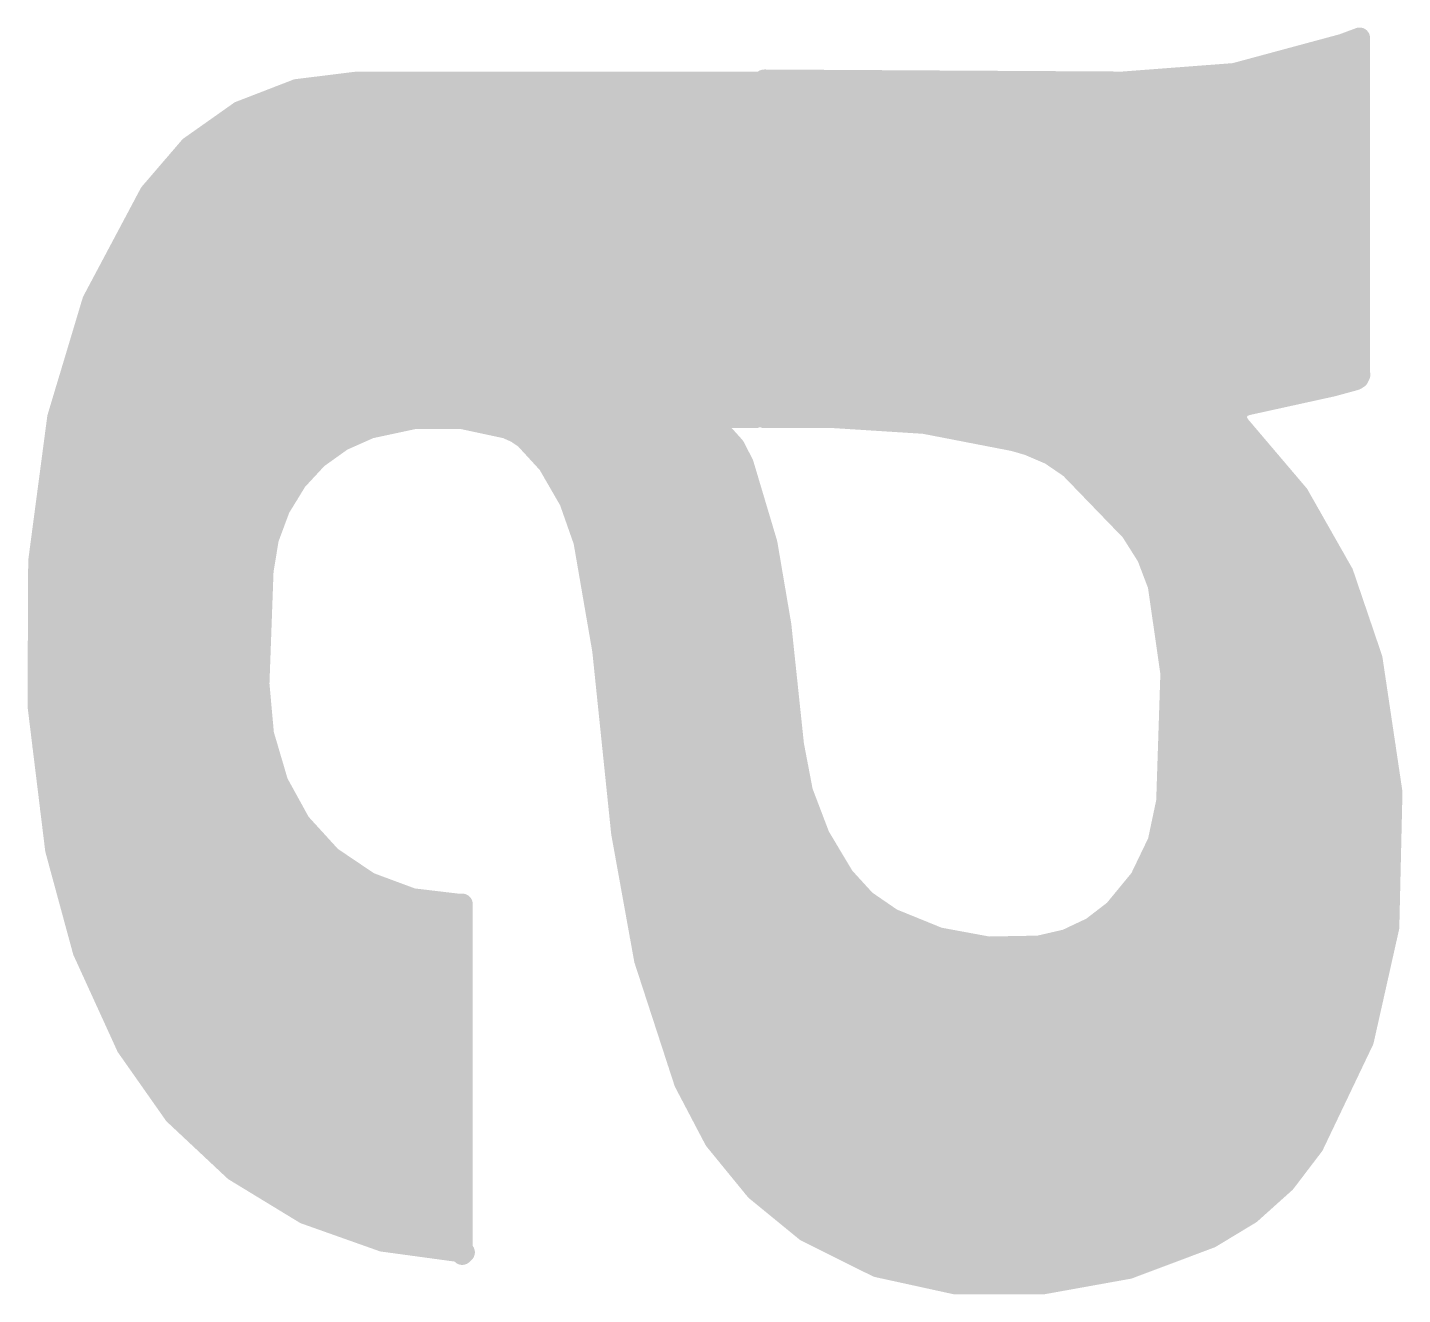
# Model space of a CAD drawing. Extents: x -0.1 to 30.6, y -0.1 to 52.6.
# Drawn here: x 13.259 to 14.925, y 23.72 to 25.255 of the extents above; entities that cross this region are included whole.
import ezdxf

# ---------------------------------------------------------------- set-up
doc = ezdxf.new("R2010")
doc.units = 0
doc.layers.add('21', color=41, linetype='CONTINUOUS')

msp = doc.modelspace()

# ---------------------------------------------------------------- linework, layer by layer
at = {"layer": '21', "const_width": 0.0254}
for points in [[(14.8526, 25.2346), (14.7214, 25.1992)], [(14.873, 25.2422), (14.8526, 25.2346)], [(14.873, 24.8383), (14.873, 25.2422)], [(14.8066, 25.2222), (14.873, 25.2222)], [(14.7214, 25.1992), (14.5859, 25.1889)], [(14.6894, 25.1968), (14.873, 25.1968)], [(13.5853, 25.1798), (13.5162, 25.1531)], [(13.6588, 25.1889), (13.5853, 25.1798)], [(14.1414, 25.1889), (13.6588, 25.1889)], [(14.1414, 24.7825), (14.1414, 25.1889)], [(14.5859, 25.1889), (14.1516, 25.1914)], [(14.1516, 25.1914), (14.1516, 24.7825)], [(13.5635, 25.1714), (14.1414, 25.1714)], [(14.1516, 25.1714), (14.873, 25.1714)], [(13.5162, 25.1531), (13.4557, 25.1104)], [(13.5061, 25.146), (14.1414, 25.146)], [(14.1516, 25.146), (14.873, 25.146)], [(13.4702, 25.1206), (14.1414, 25.1206)], [(14.1516, 25.1206), (14.873, 25.1206)], [(13.4557, 25.1104), (13.4074, 25.0542)], [(13.4426, 25.0952), (14.1414, 25.0952)], [(14.1516, 25.0952), (14.873, 25.0952)], [(13.4208, 25.0698), (14.1414, 25.0698)], [(14.1516, 25.0698), (14.873, 25.0698)], [(13.4074, 25.0542), (13.3381, 24.9239)], [(13.4022, 25.0444), (14.1414, 25.0444)], [(14.1516, 25.0444), (14.873, 25.0444)], [(13.3887, 25.019), (14.1414, 25.019)], [(14.1516, 25.019), (14.873, 25.019)], [(13.3752, 24.9936), (14.1414, 24.9936)], [(14.1516, 24.9936), (14.873, 24.9936)], [(13.3617, 24.9682), (14.1414, 24.9682)], [(14.1516, 24.9682), (14.873, 24.9682)], [(13.3482, 24.9428), (14.1414, 24.9428)], [(14.1516, 24.9428), (14.873, 24.9428)], [(13.3381, 24.9239), (13.2956, 24.7825)], [(13.3361, 24.9174), (14.1414, 24.9174)], [(14.1516, 24.9174), (14.873, 24.9174)], [(13.3285, 24.892), (14.1414, 24.892)], [(14.1516, 24.892), (14.873, 24.892)], [(13.3209, 24.8666), (14.1414, 24.8666)], [(14.1516, 24.8666), (14.873, 24.8666)], [(13.3132, 24.8412), (14.1414, 24.8412)], [(14.1516, 24.8412), (14.873, 24.8412)], [(14.8399, 24.8206), (14.8679, 24.8282)], [(14.8679, 24.8282), (14.8715, 24.8304)], [(14.8715, 24.8304), (14.8734, 24.8341)], [(14.8734, 24.8341), (14.873, 24.8383)], [(13.3056, 24.8158), (14.1414, 24.8158)], [(14.1516, 24.8158), (14.8181, 24.8158)], [(14.7358, 24.7977), (14.8399, 24.8206)], [(14.7256, 24.7903), (14.7299, 24.7951)], [(14.7299, 24.7951), (14.7358, 24.7977)], [(13.2956, 24.7825), (13.2726, 24.6086)], [(13.298, 24.7904), (14.1414, 24.7904)], [(13.6741, 24.7698), (13.7287, 24.7815)], [(13.7287, 24.7815), (13.7846, 24.7815)], [(13.7846, 24.7815), (13.8392, 24.7698)], [(14.0805, 24.7774), (14.0805, 24.7825)], [(14.0805, 24.7825), (14.1414, 24.7825)], [(14.1516, 24.7904), (14.7256, 24.7904)], [(14.1516, 24.7825), (14.2354, 24.7825)], [(14.2354, 24.7825), (14.3455, 24.7755)], [(14.7237, 24.7841), (14.7256, 24.7903)], [(14.7246, 24.7777), (14.7237, 24.7841)], [(14.7282, 24.7723), (14.7246, 24.7777)], [(13.2933, 24.765), (13.6633, 24.765)], [(13.6403, 24.7548), (13.6741, 24.7698)], [(13.8392, 24.7698), (13.8512, 24.7645)], [(13.8502, 24.765), (14.0993, 24.765)], [(13.8512, 24.7645), (13.862, 24.7571)], [(14.0999, 24.7646), (14.0805, 24.7774)], [(14.1155, 24.7473), (14.0999, 24.7646)], [(14.3455, 24.7755), (14.4539, 24.7545)], [(14.3996, 24.765), (14.7344, 24.765)], [(14.799, 24.689), (14.7282, 24.7723)], [(13.6103, 24.7334), (13.6403, 24.7548)], [(13.862, 24.7571), (13.89, 24.7266)], [(14.1262, 24.7266), (14.1155, 24.7473)], [(14.4539, 24.7545), (14.4716, 24.7494)], [(14.4716, 24.7494), (14.4984, 24.7379)], [(13.2899, 24.7396), (13.619, 24.7396)], [(13.5852, 24.7063), (13.6103, 24.7334)], [(13.8781, 24.7396), (14.1195, 24.7396)], [(14.4945, 24.7396), (14.756, 24.7396)], [(14.4984, 24.7379), (14.5224, 24.7215)], [(13.2866, 24.7142), (13.5925, 24.7142)], [(13.89, 24.7266), (13.916, 24.6816)], [(13.8971, 24.7142), (14.1299, 24.7142)], [(14.155, 24.6302), (14.1262, 24.7266)], [(14.5224, 24.7215), (14.5961, 24.6453)], [(14.5295, 24.7142), (14.7776, 24.7142)], [(13.5646, 24.6727), (13.5852, 24.7063)], [(13.2832, 24.6888), (13.5745, 24.6888)], [(13.9118, 24.6888), (14.1375, 24.6888)], [(13.916, 24.6816), (13.9332, 24.6326)], [(14.554, 24.6888), (14.7991, 24.6888)], [(14.853, 24.5939), (14.799, 24.689)], [(13.2799, 24.6634), (13.5612, 24.6634)], [(13.5509, 24.6358), (13.5646, 24.6727)], [(13.9224, 24.6634), (14.145, 24.6634)], [(14.5786, 24.6634), (14.8136, 24.6634)], [(14.5961, 24.6453), (14.6159, 24.614)], [(13.2765, 24.638), (13.5517, 24.638)], [(13.5445, 24.597), (13.5509, 24.6358)], [(13.9313, 24.638), (14.1526, 24.638)], [(13.9332, 24.6326), (13.956, 24.5005)], [(14.1719, 24.531), (14.155, 24.6302)], [(14.6007, 24.638), (14.828, 24.638)], [(13.2731, 24.6126), (13.5471, 24.6126)], [(13.9367, 24.6126), (14.158, 24.6126)], [(14.6159, 24.614), (14.6291, 24.5793)], [(14.6165, 24.6126), (14.8424, 24.6126)], [(13.2726, 24.6086), (13.2718, 24.4333)], [(13.5395, 24.4599), (13.5445, 24.597)], [(13.2725, 24.5872), (13.5441, 24.5872)], [(13.941, 24.5872), (14.1623, 24.5872)], [(14.6261, 24.5872), (14.8553, 24.5872)], [(14.6291, 24.5793), (14.6444, 24.4726)], [(14.8882, 24.4904), (14.853, 24.5939)], [(13.2724, 24.5618), (13.5432, 24.5618)], [(13.9454, 24.5618), (14.1666, 24.5618)], [(14.6316, 24.5618), (14.8639, 24.5618)], [(13.2723, 24.5364), (13.5423, 24.5364)], [(13.9498, 24.5364), (14.171, 24.5364)], [(14.1872, 24.3862), (14.1719, 24.531)], [(14.6353, 24.5364), (14.8726, 24.5364)], [(13.2721, 24.511), (13.5414, 24.511)], [(13.9542, 24.511), (14.174, 24.511)], [(14.6389, 24.511), (14.8812, 24.511)], [(13.956, 24.5005), (13.9789, 24.2795)], [(13.272, 24.4856), (13.5404, 24.4856)], [(13.9575, 24.4856), (14.1767, 24.4856)], [(14.6425, 24.4856), (14.8889, 24.4856)], [(14.9123, 24.3287), (14.8882, 24.4904)], [(14.6444, 24.4726), (14.6393, 24.3176)], [(13.2719, 24.4602), (13.5395, 24.4602)], [(13.545, 24.3991), (13.5395, 24.4599)], [(13.9602, 24.4602), (14.1794, 24.4602)], [(14.644, 24.4602), (14.8927, 24.4602)], [(13.2718, 24.4348), (13.5418, 24.4348)], [(13.2718, 24.4333), (13.2931, 24.2592)], [(13.9628, 24.4348), (14.1821, 24.4348)], [(14.6432, 24.4348), (14.8965, 24.4348)], [(13.2747, 24.4094), (13.5441, 24.4094)], [(13.5623, 24.3405), (13.545, 24.3991)], [(13.9654, 24.4094), (14.1848, 24.4094)], [(14.6423, 24.4094), (14.9003, 24.4094)], [(13.2778, 24.384), (13.5495, 24.384)], [(13.9681, 24.384), (14.1876, 24.384)], [(14.198, 24.3296), (14.1872, 24.3862)], [(14.6415, 24.384), (14.9041, 24.384)], [(13.2809, 24.3586), (13.557, 24.3586)], [(13.9707, 24.3586), (14.1925, 24.3586)], [(14.6407, 24.3586), (14.9078, 24.3586)], [(13.284, 24.3332), (13.5663, 24.3332)], [(13.5892, 24.2916), (13.5623, 24.3405)], [(13.9733, 24.3332), (14.1973, 24.3332)], [(14.2185, 24.2757), (14.198, 24.3296)], [(14.6398, 24.3332), (14.9116, 24.3332)], [(14.9085, 24.1652), (14.9123, 24.3287)], [(14.6393, 24.3176), (14.629, 24.2689)], [(13.2871, 24.3078), (13.5803, 24.3078)], [(13.976, 24.3078), (14.2063, 24.3078)], [(14.6372, 24.3078), (14.9118, 24.3078)], [(13.2903, 24.2824), (13.5976, 24.2824)], [(13.6268, 24.2504), (13.5892, 24.2916)], [(13.9786, 24.2824), (14.216, 24.2824)], [(13.9789, 24.2795), (14.0067, 24.1258)], [(14.6319, 24.2824), (14.9112, 24.2824)], [(14.2481, 24.2262), (14.2185, 24.2757)], [(14.629, 24.2689), (14.6074, 24.224)], [(13.2931, 24.2592), (13.3265, 24.1363)], [(13.2937, 24.257), (13.6208, 24.257)], [(13.6731, 24.2192), (13.6268, 24.2504)], [(13.983, 24.257), (14.2297, 24.257)], [(14.6233, 24.257), (14.9106, 24.257)], [(13.3006, 24.2316), (13.6547, 24.2316)], [(13.9876, 24.2316), (14.2449, 24.2316)], [(14.6111, 24.2316), (14.91, 24.2316)], [(13.7254, 24.1998), (13.6731, 24.2192)], [(14.2744, 24.1974), (14.2481, 24.2262)], [(14.6074, 24.224), (14.5758, 24.1856)], [(13.3075, 24.2062), (13.7081, 24.2062)], [(13.7808, 24.1932), (13.7254, 24.1998)], [(13.9922, 24.2062), (14.2664, 24.2062)], [(14.3065, 24.1754), (14.2744, 24.1974)], [(14.5927, 24.2062), (14.9095, 24.2062)], [(13.3144, 24.1808), (13.7858, 24.1808)], [(13.7858, 24.1932), (13.7808, 24.1932)], [(13.7858, 23.769), (13.7858, 24.1932)], [(13.9968, 24.1808), (14.2986, 24.1808)], [(14.5758, 24.1856), (14.5486, 24.1647)], [(14.5696, 24.1808), (14.9089, 24.1808)], [(14.3631, 24.1524), (14.3065, 24.1754)], [(14.5486, 24.1647), (14.5177, 24.1501)], [(14.8777, 24.028), (14.9085, 24.1652)], [(13.3213, 24.1554), (13.7858, 24.1554)], [(14.0013, 24.1554), (14.3558, 24.1554)], [(14.4232, 24.1413), (14.3631, 24.1524)], [(14.5177, 24.1501), (14.4843, 24.1424)], [(14.5289, 24.1554), (14.9063, 24.1554)], [(13.3265, 24.1363), (13.3794, 24.0205)], [(13.3294, 24.13), (13.7858, 24.13)], [(14.0059, 24.13), (14.9006, 24.13)], [(14.4843, 24.1424), (14.4232, 24.1413)], [(14.0067, 24.1258), (14.0551, 23.9773)], [(13.341, 24.1046), (13.7858, 24.1046)], [(14.0136, 24.1046), (14.8949, 24.1046)], [(13.3526, 24.0792), (13.7858, 24.0792)], [(14.0219, 24.0792), (14.8892, 24.0792)], [(13.3642, 24.0538), (13.7858, 24.0538)], [(14.0302, 24.0538), (14.8835, 24.0538)], [(13.3758, 24.0284), (13.7858, 24.0284)], [(14.0384, 24.0284), (14.8778, 24.0284)], [(14.8171, 23.9011), (14.8777, 24.028)], [(13.3794, 24.0205), (13.4369, 23.9387)], [(13.3917, 24.003), (13.7858, 24.003)], [(14.0467, 24.003), (14.8657, 24.003)], [(13.4095, 23.9776), (13.7858, 23.9776)], [(14.055, 23.9776), (14.8536, 23.9776)], [(14.0551, 23.9773), (14.0917, 23.9076)], [(13.4274, 23.9522), (13.7858, 23.9522)], [(14.0683, 23.9522), (14.8415, 23.9522)], [(13.4369, 23.9387), (13.5098, 23.8704)], [(13.4496, 23.9268), (13.7858, 23.9268)], [(14.0816, 23.9268), (14.8294, 23.9268)], [(13.4767, 23.9014), (13.7858, 23.9014)], [(14.0917, 23.9076), (14.1415, 23.8467)], [(14.0968, 23.9014), (14.8172, 23.9014)], [(14.7829, 23.8562), (14.8171, 23.9011)], [(13.5038, 23.876), (13.7858, 23.876)], [(13.5098, 23.8704), (13.5952, 23.8184)], [(14.1175, 23.876), (14.798, 23.876)], [(13.5424, 23.8506), (13.7858, 23.8506)], [(14.1383, 23.8506), (14.7766, 23.8506)], [(14.1415, 23.8467), (14.2024, 23.7969)], [(14.7409, 23.8185), (14.7829, 23.8562)], [(13.5841, 23.8252), (13.7858, 23.8252)], [(13.5952, 23.8184), (13.6894, 23.785)], [(14.1678, 23.8252), (14.7484, 23.8252)], [(14.6926, 23.7893), (14.7409, 23.8185)], [(13.6477, 23.7998), (13.7858, 23.7998)], [(14.1989, 23.7998), (14.71, 23.7998)], [(14.2024, 23.7969), (14.2886, 23.754)], [(13.6894, 23.785), (13.7884, 23.7715)], [(14.5933, 23.752), (14.6926, 23.7893)], [(13.7671, 23.7744), (13.7858, 23.7744)], [(13.7884, 23.7715), (13.7858, 23.769)], [(14.2476, 23.7744), (14.6529, 23.7744)], [(14.2886, 23.754), (14.3827, 23.7334)], [(14.3115, 23.749), (14.5767, 23.749)], [(14.4888, 23.7332), (14.5933, 23.752)], [(14.3827, 23.7334), (14.4888, 23.7332)]]:
    msp.add_lwpolyline(points, dxfattribs=at)
at = {"layer": '21', "const_width": 0.0127}
for points in [[(14.8504, 25.2406, 1), (14.8548, 25.2286)], [(14.8543, 25.2285, 1), (14.8509, 25.2407)], [(14.8794, 25.2422, 1), (14.8667, 25.2422)], [(14.8752, 25.2362, 1), (14.8708, 25.2482)], [(14.8066, 25.2286, 1), (14.8066, 25.2158)], [(14.873, 25.2158, 1), (14.873, 25.2286)], [(14.6894, 25.2032, 1), (14.6894, 25.1904)], [(14.7197, 25.2054, 1), (14.723, 25.1931)], [(14.7219, 25.1929, 1), (14.7209, 25.2056)], [(14.873, 25.1904, 1), (14.873, 25.2032)], [(13.5845, 25.1861, 1), (13.5861, 25.1735)], [(13.5876, 25.1739, 1), (13.583, 25.1857)], [(13.6588, 25.1953, 1), (13.6588, 25.1825)], [(13.6596, 25.1826, 1), (13.658, 25.1952)], [(14.1478, 25.1889, 1), (14.1351, 25.1889)], [(14.1414, 25.1825, 1), (14.1414, 25.1953)], [(14.1516, 25.1977, 1), (14.1516, 25.1851)], [(14.1579, 25.1914, 1), (14.1453, 25.1914)], [(14.5854, 25.1952, 1), (14.5864, 25.1826)], [(14.5859, 25.1826, 1), (14.5859, 25.1952)], [(13.5635, 25.1778, 1), (13.5635, 25.1651)], [(14.1414, 25.1651, 1), (14.1414, 25.1778)], [(14.1516, 25.1778, 1), (14.1516, 25.1651)], [(14.873, 25.1651, 1), (14.873, 25.1778)], [(13.5061, 25.1524, 1), (13.5061, 25.1396)], [(13.5139, 25.159, 1), (13.5185, 25.1472)], [(13.5199, 25.1479, 1), (13.5125, 25.1583)], [(14.1414, 25.1396, 1), (14.1414, 25.1524)], [(14.1516, 25.1524, 1), (14.1516, 25.1396)], [(14.873, 25.1396, 1), (14.873, 25.1524)], [(13.4702, 25.127, 1), (13.4702, 25.1142)], [(14.1414, 25.1142, 1), (14.1414, 25.127)], [(14.1516, 25.127, 1), (14.1516, 25.1142)], [(14.873, 25.1142, 1), (14.873, 25.127)], [(13.4426, 25.1016, 1), (13.4426, 25.0889)], [(13.452, 25.1156, 1), (13.4594, 25.1052)], [(13.4605, 25.1062, 1), (13.4509, 25.1145)], [(14.1414, 25.0889, 1), (14.1414, 25.1016)], [(14.1516, 25.1016, 1), (14.1516, 25.0889)], [(14.873, 25.0889, 1), (14.873, 25.1016)], [(13.4208, 25.0762, 1), (13.4208, 25.0634)], [(14.1414, 25.0634, 1), (14.1414, 25.0762)], [(14.1516, 25.0762, 1), (14.1516, 25.0634)], [(14.873, 25.0634, 1), (14.873, 25.0762)], [(13.4022, 25.0508, 1), (13.4022, 25.038)], [(13.4026, 25.0583, 1), (13.4122, 25.0501)], [(13.413, 25.0512, 1), (13.4018, 25.0572)], [(14.1414, 25.038, 1), (14.1414, 25.0508)], [(14.1516, 25.0508, 1), (14.1516, 25.038)], [(14.873, 25.038, 1), (14.873, 25.0508)], [(13.3887, 25.0254, 1), (13.3887, 25.0127)], [(14.1414, 25.0127, 1), (14.1414, 25.0254)], [(14.1516, 25.0254, 1), (14.1516, 25.0127)], [(14.873, 25.0127, 1), (14.873, 25.0254)], [(13.3752, 25, 1), (13.3752, 24.9872)], [(14.1414, 24.9872, 1), (14.1414, 25)], [(14.1516, 25, 1), (14.1516, 24.9872)], [(14.873, 24.9872, 1), (14.873, 25)], [(13.3617, 24.9746, 1), (13.3617, 24.9618)], [(14.1414, 24.9618, 1), (14.1414, 24.9746)], [(14.1516, 24.9746, 1), (14.1516, 24.9618)], [(14.873, 24.9618, 1), (14.873, 24.9746)], [(13.3482, 24.9492, 1), (13.3482, 24.9365)], [(14.1414, 24.9365, 1), (14.1414, 24.9492)], [(14.1516, 24.9492, 1), (14.1516, 24.9365)], [(14.873, 24.9365, 1), (14.873, 24.9492)], [(13.3361, 24.9238, 1), (13.3361, 24.911)], [(13.3325, 24.9269, 1), (13.3437, 24.9209)], [(13.3442, 24.922, 1), (13.332, 24.9257)], [(14.1414, 24.911, 1), (14.1414, 24.9238)], [(14.1516, 24.9238, 1), (14.1516, 24.911)], [(14.873, 24.911, 1), (14.873, 24.9238)], [(13.3285, 24.8984, 1), (13.3285, 24.8856)], [(14.1414, 24.8856, 1), (14.1414, 24.8984)], [(14.1516, 24.8984, 1), (14.1516, 24.8856)], [(14.873, 24.8856, 1), (14.873, 24.8984)], [(13.3209, 24.873, 1), (13.3209, 24.8603)], [(14.1414, 24.8603, 1), (14.1414, 24.873)], [(14.1516, 24.873, 1), (14.1516, 24.8603)], [(14.873, 24.8603, 1), (14.873, 24.873)], [(13.3132, 24.8476, 1), (13.3132, 24.8348)], [(14.1414, 24.8348, 1), (14.1414, 24.8476)], [(14.1516, 24.8476, 1), (14.1516, 24.8348)], [(14.8696, 24.8221, 1), (14.8662, 24.8343)], [(14.8793, 24.8388, 1), (14.8667, 24.8378)], [(14.8667, 24.8383, 1), (14.8794, 24.8383)], [(14.867, 24.8336, 1), (14.8797, 24.8347)], [(14.879, 24.8313, 1), (14.8677, 24.837)], [(14.8748, 24.825, 1), (14.8681, 24.8358)], [(14.873, 24.8348, 1), (14.873, 24.8476)], [(13.3056, 24.8222, 1), (13.3056, 24.8094)], [(14.1414, 24.8094, 1), (14.1414, 24.8222)], [(14.1516, 24.8222, 1), (14.1516, 24.8094)], [(14.8181, 24.8094, 1), (14.8181, 24.8222)], [(14.8382, 24.8267, 1), (14.8416, 24.8145)], [(14.8413, 24.8144, 1), (14.8385, 24.8268)], [(14.8646, 24.8336, 1), (14.8712, 24.8228)], [(14.8658, 24.8333, 1), (14.8771, 24.8275)], [(14.7273, 24.801, 1), (14.7324, 24.7893)], [(14.7346, 24.7909, 1), (14.7251, 24.7994)], [(14.7344, 24.8039, 1), (14.7372, 24.7915)], [(14.7383, 24.7919, 1), (14.7333, 24.8035)], [(13.2895, 24.7843, 1), (13.3017, 24.7807)], [(13.3019, 24.7817, 1), (13.2893, 24.7833)], [(13.298, 24.7968, 1), (13.298, 24.7841)], [(13.7287, 24.7878, 1), (13.7287, 24.7751)], [(13.73, 24.7753, 1), (13.7274, 24.7877)], [(13.7859, 24.7877, 1), (13.7833, 24.7753)], [(13.7846, 24.7751, 1), (13.7846, 24.7878)], [(14.0805, 24.7889, 1), (14.0805, 24.7762)], [(14.0869, 24.7825, 1), (14.0742, 24.7825)], [(14.1414, 24.7841, 1), (14.1414, 24.7968)], [(14.1414, 24.7762, 1), (14.1414, 24.7889)], [(14.1516, 24.7968, 1), (14.1516, 24.7841)], [(14.1516, 24.7889, 1), (14.1516, 24.7762)], [(14.2358, 24.7888, 1), (14.235, 24.7762)], [(14.2354, 24.7762, 1), (14.2354, 24.7889)], [(14.73, 24.785, 1), (14.7174, 24.7832)], [(14.7176, 24.7859, 1), (14.7298, 24.7823)], [(14.7299, 24.7812, 1), (14.7193, 24.7742)], [(14.7208, 24.7945, 1), (14.7303, 24.7861)], [(14.7316, 24.7885, 1), (14.7195, 24.7921)], [(14.7256, 24.7841, 1), (14.7256, 24.7968)], [(13.2933, 24.7714, 1), (13.2933, 24.7586)], [(13.6633, 24.7586, 1), (13.6633, 24.7714)], [(13.6728, 24.776, 1), (13.6754, 24.7636)], [(13.6767, 24.764, 1), (13.6715, 24.7756)], [(13.8417, 24.7756, 1), (13.8367, 24.764)], [(13.8379, 24.7636, 1), (13.8405, 24.776)], [(13.8502, 24.7714, 1), (13.8502, 24.7586)], [(13.8548, 24.7698, 1), (13.8476, 24.7593)], [(13.8487, 24.7587, 1), (13.8538, 24.7704)], [(14.084, 24.7827, 1), (14.077, 24.7721)], [(14.0742, 24.7774, 1), (14.0869, 24.7774)], [(14.1047, 24.7688, 1), (14.0952, 24.7603)], [(14.0964, 24.7593, 1), (14.1034, 24.7699)], [(14.0993, 24.7586, 1), (14.0993, 24.7714)], [(14.1351, 24.7825, 1), (14.1478, 24.7825)], [(14.1453, 24.7825, 1), (14.1579, 24.7825)], [(14.3468, 24.7817, 1), (14.3443, 24.7692)], [(14.3451, 24.7691, 1), (14.3459, 24.7818)], [(14.3996, 24.7714, 1), (14.3996, 24.7586)], [(14.7184, 24.7768, 1), (14.7309, 24.7786)], [(14.733, 24.7764, 1), (14.7234, 24.7682)], [(14.7229, 24.7688, 1), (14.7335, 24.7758)], [(14.7344, 24.7586, 1), (14.7344, 24.7714)], [(13.6378, 24.7606, 1), (13.6429, 24.749)], [(13.644, 24.7497, 1), (13.6367, 24.76)], [(13.8667, 24.7614, 1), (13.8573, 24.7528)], [(13.8584, 24.7519, 1), (13.8656, 24.7623)], [(14.1211, 24.7502, 1), (14.1099, 24.7444)], [(14.1108, 24.743, 1), (14.1202, 24.7515)], [(14.4557, 24.7606, 1), (14.4521, 24.7484)], [(14.4527, 24.7483, 1), (14.4551, 24.7607)], [(14.4741, 24.7552, 1), (14.4691, 24.7436)], [(14.4698, 24.7433, 1), (14.4734, 24.7555)], [(13.2899, 24.746, 1), (13.2899, 24.7333)], [(13.6066, 24.7385, 1), (13.614, 24.7282)], [(13.615, 24.7291, 1), (13.6056, 24.7377)], [(13.619, 24.7333, 1), (13.619, 24.746)], [(13.8781, 24.746, 1), (13.8781, 24.7333)], [(14.1195, 24.7333, 1), (14.1195, 24.746)], [(14.4945, 24.746, 1), (14.4945, 24.7333)], [(14.502, 24.7432, 1), (14.4948, 24.7327)], [(14.4959, 24.7321, 1), (14.5009, 24.7438)], [(14.756, 24.7333, 1), (14.756, 24.746)], [(13.2866, 24.7206, 1), (13.2866, 24.7079)], [(13.5925, 24.7079, 1), (13.5925, 24.7206)], [(13.8955, 24.7298, 1), (13.8845, 24.7234)], [(13.8853, 24.7223, 1), (13.8947, 24.7309)], [(13.8971, 24.7206, 1), (13.8971, 24.7079)], [(14.1323, 24.7284, 1), (14.1201, 24.7248)], [(14.1206, 24.7237, 1), (14.1318, 24.7295)], [(14.1299, 24.7079, 1), (14.1299, 24.7206)], [(14.527, 24.7259, 1), (14.5178, 24.7171)], [(14.5188, 24.7163, 1), (14.526, 24.7267)], [(14.5295, 24.7206, 1), (14.5295, 24.7079)], [(14.7776, 24.7079, 1), (14.7776, 24.7206)], [(13.5805, 24.7106, 1), (13.5899, 24.702)], [(13.5906, 24.703, 1), (13.5798, 24.7096)], [(13.2832, 24.6952, 1), (13.2832, 24.6824)], [(13.5745, 24.6824, 1), (13.5745, 24.6952)], [(13.9118, 24.6952, 1), (13.9118, 24.6824)], [(13.9219, 24.6837, 1), (13.91, 24.6795)], [(13.9104, 24.6784, 1), (13.9215, 24.6848)], [(14.1375, 24.6824, 1), (14.1375, 24.6952)], [(14.554, 24.6952, 1), (14.554, 24.6824)], [(14.8046, 24.6921, 1), (14.7935, 24.6859)], [(14.7942, 24.6849, 1), (14.8039, 24.6931)], [(14.7991, 24.6824, 1), (14.7991, 24.6952)], [(13.2799, 24.6698, 1), (13.2799, 24.6571)], [(13.5592, 24.676, 1), (13.5701, 24.6694)], [(13.5706, 24.6705, 1), (13.5587, 24.6749)], [(13.5612, 24.6571, 1), (13.5612, 24.6698)], [(13.9224, 24.6698, 1), (13.9224, 24.6571)], [(14.145, 24.6571, 1), (14.145, 24.6698)], [(14.5786, 24.6698, 1), (14.5786, 24.6571)], [(14.8136, 24.6571, 1), (14.8136, 24.6698)], [(14.6015, 24.6487, 1), (14.5907, 24.6419)], [(13.2765, 24.6444, 1), (13.2765, 24.6317)], [(13.545, 24.6381, 1), (13.5569, 24.6336)], [(13.5572, 24.6348, 1), (13.5446, 24.6369)], [(13.5517, 24.6317, 1), (13.5517, 24.6444)], [(13.9313, 24.6444, 1), (13.9313, 24.6317)], [(13.9395, 24.6337, 1), (13.9269, 24.6315)], [(13.9272, 24.6305, 1), (13.9392, 24.6347)], [(14.1612, 24.6312, 1), (14.1487, 24.6291)], [(14.1526, 24.6317, 1), (14.1526, 24.6444)], [(14.5915, 24.6409, 1), (14.6007, 24.6497)], [(14.6007, 24.6444, 1), (14.6007, 24.6317)], [(14.828, 24.6317, 1), (14.828, 24.6444)], [(13.2731, 24.619, 1), (13.2731, 24.6062)], [(13.5471, 24.6062, 1), (13.5471, 24.619)], [(13.9367, 24.619, 1), (13.9367, 24.6062)], [(14.1489, 24.6284, 1), (14.161, 24.632)], [(14.158, 24.6062, 1), (14.158, 24.619)], [(14.6219, 24.6162, 1), (14.61, 24.6117)], [(14.6165, 24.619, 1), (14.6165, 24.6062)], [(14.6106, 24.6106, 1), (14.6213, 24.6174)], [(14.8424, 24.6062, 1), (14.8424, 24.619)], [(13.279, 24.6086, 1), (13.2663, 24.6087)], [(13.2663, 24.6095, 1), (13.2789, 24.6078)], [(13.5508, 24.5968, 1), (13.5382, 24.5972)], [(13.2725, 24.5936, 1), (13.2725, 24.5809)], [(13.5382, 24.598, 1), (13.5508, 24.596)], [(13.5441, 24.5809, 1), (13.5441, 24.5936)], [(13.941, 24.5936, 1), (13.941, 24.5809)], [(14.1623, 24.5809, 1), (14.1623, 24.5936)], [(14.6261, 24.5936, 1), (14.6261, 24.5809)], [(14.6354, 24.5802, 1), (14.6228, 24.5784)], [(14.859, 24.596, 1), (14.847, 24.5919)], [(14.8475, 24.5908, 1), (14.8585, 24.5971)], [(14.8553, 24.5809, 1), (14.8553, 24.5936)], [(13.2724, 24.5682, 1), (13.2724, 24.5555)], [(13.5432, 24.5555, 1), (13.5432, 24.5682)], [(13.9454, 24.5682, 1), (13.9454, 24.5555)], [(14.1666, 24.5555, 1), (14.1666, 24.5682)], [(14.6232, 24.577, 1), (14.635, 24.5816)], [(14.6316, 24.5682, 1), (14.6316, 24.5555)], [(14.8639, 24.5555, 1), (14.8639, 24.5682)], [(13.2723, 24.5428, 1), (13.2723, 24.53)], [(13.5423, 24.53, 1), (13.5423, 24.5428)], [(13.9498, 24.5428, 1), (13.9498, 24.53)], [(14.1782, 24.5317, 1), (14.1656, 24.5303)], [(14.171, 24.53, 1), (14.171, 24.5428)], [(14.6353, 24.5428, 1), (14.6353, 24.53)], [(14.8726, 24.53, 1), (14.8726, 24.5428)], [(13.2721, 24.5174, 1), (13.2721, 24.5047)], [(13.5414, 24.5047, 1), (13.5414, 24.5174)], [(13.9542, 24.5174, 1), (13.9542, 24.5047)], [(14.1656, 24.5299, 1), (14.1782, 24.5321)], [(14.174, 24.5047, 1), (14.174, 24.5174)], [(14.6389, 24.5174, 1), (14.6389, 24.5047)], [(14.8812, 24.5047, 1), (14.8812, 24.5174)], [(13.9623, 24.5012, 1), (13.9497, 24.4998)], [(13.9497, 24.4994, 1), (13.9623, 24.5016)], [(13.272, 24.492, 1), (13.272, 24.4793)], [(13.5404, 24.4793, 1), (13.5404, 24.492)], [(13.9575, 24.492, 1), (13.9575, 24.4793)], [(14.1767, 24.4793, 1), (14.1767, 24.492)], [(14.6425, 24.492, 1), (14.6425, 24.4793)], [(14.8945, 24.4913, 1), (14.8819, 24.4895)], [(14.8822, 24.4884, 1), (14.8942, 24.4924)], [(14.8889, 24.4793, 1), (14.8889, 24.492)], [(14.6507, 24.4724, 1), (14.6381, 24.4728)], [(14.6381, 24.4717, 1), (14.6507, 24.4735)], [(13.2719, 24.4666, 1), (13.2719, 24.4538)], [(13.5458, 24.4605, 1), (13.5332, 24.4593)], [(13.5332, 24.4601, 1), (13.5458, 24.4597)], [(13.5395, 24.4538, 1), (13.5395, 24.4666)], [(13.9602, 24.4666, 1), (13.9602, 24.4538)], [(14.1794, 24.4538, 1), (14.1794, 24.4666)], [(14.644, 24.4666, 1), (14.644, 24.4538)], [(14.8927, 24.4538, 1), (14.8927, 24.4666)], [(13.2718, 24.4412, 1), (13.2718, 24.4285)], [(13.2781, 24.434, 1), (13.2655, 24.4325)], [(13.5418, 24.4285, 1), (13.5418, 24.4412)], [(13.9628, 24.4412, 1), (13.9628, 24.4285)], [(14.1821, 24.4285, 1), (14.1821, 24.4412)], [(14.6432, 24.4412, 1), (14.6432, 24.4285)], [(14.8965, 24.4285, 1), (14.8965, 24.4412)], [(13.2654, 24.4333, 1), (13.2781, 24.4332)], [(13.2747, 24.4158, 1), (13.2747, 24.4031)], [(13.5511, 24.4009, 1), (13.539, 24.3973)], [(13.5441, 24.4031, 1), (13.5441, 24.4158)], [(13.9654, 24.4158, 1), (13.9654, 24.4031)], [(14.1848, 24.4031, 1), (14.1848, 24.4158)], [(14.6423, 24.4158, 1), (14.6423, 24.4031)], [(14.9003, 24.4031, 1), (14.9003, 24.4158)], [(13.2778, 24.3904, 1), (13.2778, 24.3776)], [(13.5387, 24.3985, 1), (13.5514, 24.3997)], [(13.5495, 24.3776, 1), (13.5495, 24.3904)], [(13.9681, 24.3904, 1), (13.9681, 24.3776)], [(14.1934, 24.3874, 1), (14.181, 24.385)], [(14.1809, 24.3855, 1), (14.1935, 24.3869)], [(14.1876, 24.3776, 1), (14.1876, 24.3904)], [(14.6415, 24.3904, 1), (14.6415, 24.3776)], [(14.9041, 24.3776, 1), (14.9041, 24.3904)], [(13.2809, 24.365, 1), (13.2809, 24.3523)], [(13.557, 24.3523, 1), (13.557, 24.365)], [(13.9707, 24.365, 1), (13.9707, 24.3523)], [(14.1925, 24.3523, 1), (14.1925, 24.365)], [(14.6407, 24.365, 1), (14.6407, 24.3523)], [(14.9078, 24.3523, 1), (14.9078, 24.365)], [(13.284, 24.3396, 1), (13.284, 24.3269)], [(13.5679, 24.3436, 1), (13.5567, 24.3374)], [(13.5562, 24.3387, 1), (13.5684, 24.3423)], [(13.5663, 24.3269, 1), (13.5663, 24.3396)], [(13.9733, 24.3396, 1), (13.9733, 24.3269)], [(14.204, 24.3318, 1), (14.1921, 24.3273)], [(14.1973, 24.3269, 1), (14.1973, 24.3396)], [(14.6398, 24.3396, 1), (14.6398, 24.3269)], [(14.9187, 24.3285, 1), (14.906, 24.3288)], [(14.9116, 24.3269, 1), (14.9116, 24.3396)], [(14.1918, 24.3284, 1), (14.2043, 24.3308)], [(14.633, 24.3178, 1), (14.6456, 24.3174)], [(14.6455, 24.3163, 1), (14.6331, 24.3189)], [(14.906, 24.3277, 1), (14.9186, 24.3296)], [(13.2871, 24.3142, 1), (13.2871, 24.3014)], [(13.5803, 24.3014, 1), (13.5803, 24.3142)], [(13.976, 24.3142, 1), (13.976, 24.3014)], [(14.2063, 24.3014, 1), (14.2063, 24.3142)], [(14.6372, 24.3142, 1), (14.6372, 24.3014)], [(14.9118, 24.3014, 1), (14.9118, 24.3142)], [(13.2903, 24.2888, 1), (13.2903, 24.2761)], [(13.5939, 24.2959, 1), (13.5845, 24.2873)], [(13.5836, 24.2885, 1), (13.5947, 24.2947)], [(13.5976, 24.2761, 1), (13.5976, 24.2888)], [(13.9786, 24.2888, 1), (13.9786, 24.2761)], [(13.9851, 24.2806, 1), (13.9727, 24.2784)], [(14.216, 24.2761, 1), (14.216, 24.2888)], [(14.6319, 24.2888, 1), (14.6319, 24.2761)], [(14.9112, 24.2761, 1), (14.9112, 24.2888)], [(13.9726, 24.2788, 1), (13.9852, 24.2802)], [(14.224, 24.279, 1), (14.2131, 24.2724)], [(14.2126, 24.2734, 1), (14.2245, 24.278)], [(14.6228, 24.2702, 1), (14.6352, 24.2676)], [(14.6347, 24.2661, 1), (14.6233, 24.2717)], [(13.2992, 24.2609, 1), (13.287, 24.2575)], [(13.2868, 24.2584, 1), (13.2994, 24.26)], [(13.2937, 24.2634, 1), (13.2937, 24.2507)], [(13.6304, 24.2557, 1), (13.6233, 24.2451)], [(13.6208, 24.2507, 1), (13.6208, 24.2634)], [(13.6221, 24.2461, 1), (13.6315, 24.2547)], [(13.983, 24.2634, 1), (13.983, 24.2507)], [(14.2297, 24.2507, 1), (14.2297, 24.2634)], [(14.6233, 24.2634, 1), (14.6233, 24.2507)], [(14.9106, 24.2507, 1), (14.9106, 24.2634)], [(13.3006, 24.238, 1), (13.3006, 24.2252)], [(13.6547, 24.2252, 1), (13.6547, 24.238)], [(13.9876, 24.238, 1), (13.9876, 24.2252)], [(14.2449, 24.2252, 1), (14.2449, 24.238)], [(14.6111, 24.238, 1), (14.6111, 24.2252)], [(14.91, 24.2252, 1), (14.91, 24.238)], [(13.6753, 24.2252, 1), (13.6709, 24.2133)], [(13.6695, 24.2139, 1), (13.6766, 24.2245)], [(14.2528, 24.2305, 1), (14.2434, 24.2219)], [(14.2426, 24.2229, 1), (14.2536, 24.2295)], [(14.6017, 24.2268, 1), (14.6131, 24.2213)], [(14.6123, 24.22, 1), (14.6025, 24.2281)], [(13.3075, 24.2126, 1), (13.3075, 24.1999)], [(13.7081, 24.1999, 1), (13.7081, 24.2126)], [(13.7261, 24.2061, 1), (13.7246, 24.1935)], [(13.7232, 24.1938, 1), (13.7276, 24.2057)], [(13.9922, 24.2126, 1), (13.9922, 24.1999)], [(14.2664, 24.1999, 1), (14.2664, 24.2126)], [(14.278, 24.2027, 1), (14.2708, 24.1922)], [(14.2697, 24.1932, 1), (14.2791, 24.2017)], [(14.5927, 24.2126, 1), (14.5927, 24.1999)], [(14.9095, 24.1999, 1), (14.9095, 24.2126)], [(13.3144, 24.1872, 1), (13.3144, 24.1745)], [(13.7808, 24.1996, 1), (13.7808, 24.1868)], [(13.7921, 24.1932, 1), (13.7795, 24.1932)], [(13.7801, 24.1869, 1), (13.7815, 24.1995)], [(13.7858, 24.1868, 1), (13.7858, 24.1996)], [(13.7858, 24.1745, 1), (13.7858, 24.1872)], [(13.9968, 24.1872, 1), (13.9968, 24.1745)], [(14.2986, 24.1745, 1), (14.2986, 24.1872)], [(14.5696, 24.1872, 1), (14.5696, 24.1745)], [(14.5709, 24.1896, 1), (14.5807, 24.1816)], [(14.5797, 24.1806, 1), (14.5719, 24.1906)], [(14.9089, 24.1745, 1), (14.9089, 24.1872)], [(14.3089, 24.1813, 1), (14.3041, 24.1695)], [(14.3029, 24.1702, 1), (14.3101, 24.1806)], [(14.5448, 24.1698, 1), (14.5525, 24.1597)], [(14.5514, 24.159, 1), (14.5459, 24.1705)], [(14.9147, 24.1638, 1), (14.9023, 24.1666)], [(13.3213, 24.1618, 1), (13.3213, 24.149)], [(13.7858, 24.149, 1), (13.7858, 24.1618)], [(14.0013, 24.1618, 1), (14.0013, 24.149)], [(14.3558, 24.149, 1), (14.3558, 24.1618)], [(14.3643, 24.1587, 1), (14.362, 24.1462)], [(14.3607, 24.1465, 1), (14.3655, 24.1583)], [(14.515, 24.1558, 1), (14.5204, 24.1444)], [(14.5191, 24.1439, 1), (14.5162, 24.1563)], [(14.5289, 24.1618, 1), (14.5289, 24.149)], [(14.9022, 24.1653, 1), (14.9148, 24.1651)], [(14.9063, 24.149, 1), (14.9063, 24.1618)], [(13.3323, 24.139, 1), (13.3207, 24.1337)], [(13.3204, 24.1347, 1), (13.3326, 24.138)], [(13.3294, 24.1364, 1), (13.3294, 24.1237)], [(13.7858, 24.1237, 1), (13.7858, 24.1364)], [(14.0059, 24.1364, 1), (14.0059, 24.1237)], [(14.4231, 24.1476, 1), (14.4233, 24.1349)], [(14.422, 24.135, 1), (14.4244, 24.1475)], [(14.4829, 24.1486, 1), (14.4857, 24.1362)], [(14.4844, 24.1361, 1), (14.4842, 24.1487)], [(14.9006, 24.1237, 1), (14.9006, 24.1364)], [(14.0127, 24.1278, 1), (14.0007, 24.1238)], [(14.0004, 24.1247, 1), (14.0129, 24.1269)], [(13.341, 24.111, 1), (13.341, 24.0983)], [(13.7858, 24.0983, 1), (13.7858, 24.111)], [(14.0136, 24.111, 1), (14.0136, 24.0983)], [(14.8949, 24.0983, 1), (14.8949, 24.111)], [(13.3526, 24.0856, 1), (13.3526, 24.0728)], [(13.7858, 24.0728, 1), (13.7858, 24.0856)], [(14.0219, 24.0856, 1), (14.0219, 24.0728)], [(14.8892, 24.0728, 1), (14.8892, 24.0856)], [(13.3642, 24.0602, 1), (13.3642, 24.0475)], [(13.7858, 24.0475, 1), (13.7858, 24.0602)], [(14.0302, 24.0602, 1), (14.0302, 24.0475)], [(14.8835, 24.0475, 1), (14.8835, 24.0602)], [(13.3758, 24.0348, 1), (13.3758, 24.0221)], [(13.7858, 24.0221, 1), (13.7858, 24.0348)], [(14.0384, 24.0348, 1), (14.0384, 24.0221)], [(14.8834, 24.0253, 1), (14.8719, 24.0307)], [(14.8778, 24.0221, 1), (14.8778, 24.0348)], [(13.3846, 24.0242, 1), (13.3742, 24.0168)], [(13.3736, 24.0179, 1), (13.3852, 24.0231)], [(14.8715, 24.0294, 1), (14.8839, 24.0266)], [(13.3917, 24.0094, 1), (13.3917, 23.9966)], [(13.7858, 23.9966, 1), (13.7858, 24.0094)], [(14.0467, 24.0094, 1), (14.0467, 23.9966)], [(14.8657, 23.9966, 1), (14.8657, 24.0094)], [(13.4095, 23.984, 1), (13.4095, 23.9713)], [(13.7858, 23.9713, 1), (13.7858, 23.984)], [(14.055, 23.984, 1), (14.055, 23.9713)], [(14.0607, 23.9803, 1), (14.0495, 23.9743)], [(14.0491, 23.9753, 1), (14.0611, 23.9793)], [(14.8536, 23.9713, 1), (14.8536, 23.984)], [(13.4274, 23.9586, 1), (13.4274, 23.9459)], [(13.7858, 23.9459, 1), (13.7858, 23.9586)], [(14.0683, 23.9586, 1), (14.0683, 23.9459)], [(14.8415, 23.9459, 1), (14.8415, 23.9586)], [(13.4412, 23.9434, 1), (13.4325, 23.9341)], [(13.4317, 23.9351, 1), (13.4421, 23.9424)], [(13.4496, 23.9332, 1), (13.4496, 23.9204)], [(13.7858, 23.9204, 1), (13.7858, 23.9332)], [(14.0816, 23.9332, 1), (14.0816, 23.9204)], [(14.8294, 23.9204, 1), (14.8294, 23.9332)], [(13.4767, 23.9078, 1), (13.4767, 23.8951)], [(13.7858, 23.8951, 1), (13.7858, 23.9078)], [(14.0966, 23.9117, 1), (14.0868, 23.9036)], [(14.0861, 23.9047, 1), (14.0973, 23.9106)], [(14.0968, 23.9078, 1), (14.0968, 23.8951)], [(14.8114, 23.9038, 1), (14.8228, 23.8984)], [(14.8222, 23.8973, 1), (14.812, 23.9049)], [(14.8172, 23.8951, 1), (14.8172, 23.9078)], [(13.5038, 23.8824, 1), (13.5038, 23.8697)], [(13.5131, 23.8758, 1), (13.5065, 23.865)], [(13.5055, 23.8658, 1), (13.5142, 23.875)], [(13.7858, 23.8697, 1), (13.7858, 23.8824)], [(14.1175, 23.8824, 1), (14.1175, 23.8697)], [(14.798, 23.8697, 1), (14.798, 23.8824)], [(13.5424, 23.857, 1), (13.5424, 23.8442)], [(13.7858, 23.8442, 1), (13.7858, 23.857)], [(14.1383, 23.857, 1), (14.1383, 23.8442)], [(14.1455, 23.8516, 1), (14.1374, 23.8418)], [(14.7778, 23.8601, 1), (14.7879, 23.8524)], [(14.7766, 23.8442, 1), (14.7766, 23.857)], [(14.7871, 23.8515, 1), (14.7786, 23.8609)], [(14.1365, 23.8427, 1), (14.1464, 23.8507)], [(13.5841, 23.8316, 1), (13.5841, 23.8189)], [(13.5973, 23.8244, 1), (13.5931, 23.8125)], [(13.5919, 23.813, 1), (13.5985, 23.8239)], [(13.7858, 23.8189, 1), (13.7858, 23.8316)], [(14.1678, 23.8316, 1), (14.1678, 23.8189)], [(14.7367, 23.8232, 1), (14.7451, 23.8138)], [(14.7442, 23.8131, 1), (14.7376, 23.8239)], [(14.7484, 23.8189, 1), (14.7484, 23.8316)], [(13.6477, 23.8062, 1), (13.6477, 23.7934)], [(13.7858, 23.7934, 1), (13.7858, 23.8062)], [(14.1989, 23.8062, 1), (14.1989, 23.7934)], [(14.2052, 23.8026, 1), (14.1996, 23.7912)], [(14.1984, 23.792, 1), (14.2064, 23.8018)], [(14.71, 23.7934, 1), (14.71, 23.8062)], [(13.6902, 23.7913, 1), (13.6885, 23.7787)], [(13.6872, 23.779, 1), (13.6915, 23.791)], [(14.6893, 23.7947, 1), (14.6959, 23.7839)], [(14.6948, 23.7834, 1), (14.6904, 23.7952)], [(13.7671, 23.7808, 1), (13.7671, 23.768)], [(13.7814, 23.7736, 1), (13.7902, 23.7644)], [(13.7795, 23.769, 1), (13.7921, 23.769)], [(13.7928, 23.7669, 1), (13.784, 23.7761)], [(13.7858, 23.768, 1), (13.7858, 23.7808)], [(13.7875, 23.7652, 1), (13.7893, 23.7778)], [(14.2476, 23.7808, 1), (14.2476, 23.768)], [(14.6529, 23.768, 1), (14.6529, 23.7808)], [(14.29, 23.7602, 1), (14.2873, 23.7478)], [(14.2858, 23.7483, 1), (14.2915, 23.7597)], [(14.3115, 23.7554, 1), (14.3115, 23.7427)], [(14.5767, 23.7427, 1), (14.5767, 23.7554)], [(14.591, 23.7579, 1), (14.5955, 23.746)], [(14.5944, 23.7457, 1), (14.5921, 23.7582)], [(14.3827, 23.7397, 1), (14.3827, 23.7271)], [(14.3813, 23.7272, 1), (14.3841, 23.7396)], [(14.4877, 23.7394, 1), (14.4899, 23.7269)], [(14.4888, 23.7268, 1), (14.4888, 23.7395)]]:
    msp.add_lwpolyline(points, format="xyb", dxfattribs=at)

doc.saveas('drawing.dxf')
